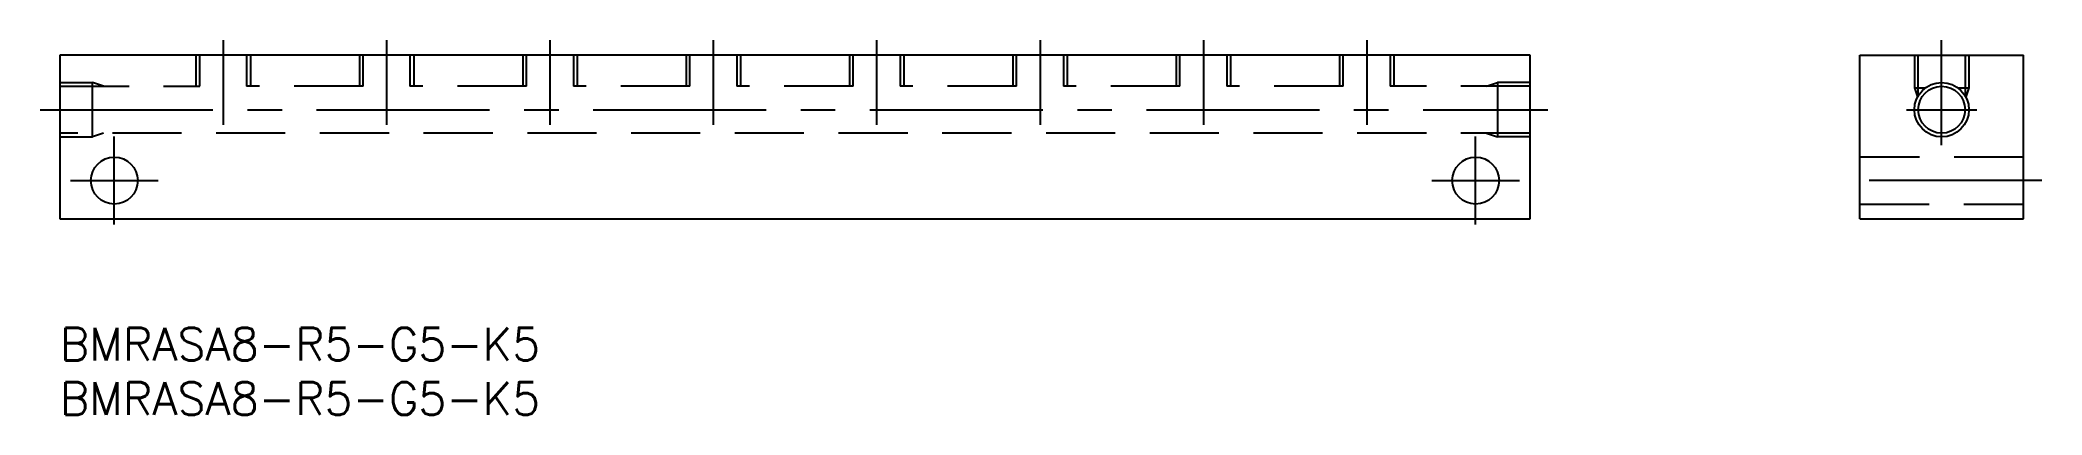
# Model space of a CAD drawing. Extents: x -2 to 182, y -8 to 26.
import ezdxf

# ---------------------------------------------------------------- set-up
doc = ezdxf.new("R2010")
doc.units = 0
doc.header["$LTSCALE"] = 0.5
doc.linetypes.add('CENTER', pattern=[50.8, 31.75, -6.35, 6.35, -6.35])
doc.linetypes.add('DASHED', pattern=[19.05, 12.7, -6.35])
for name, color, linetype in [('MSM_CENTER', 1, 'CENTER'), ('MSM_CONTINUOUS', 7, 'CONTINUOUS'), ('MSM_DASHED', 4, 'DASHED'), ('MSM_NARROW', 5, 'CONTINUOUS'), ('MSM_PART_NUMBER', 7, 'CONTINUOUS')]:
    doc.layers.add(name, color=color, linetype=linetype)
doc.styles.get("Standard").update_dxf_attribs({"font": 'txt.shx', "height": 2, "bigfont": 'bigfont.shx'})

# ---------------------------------------------------------------- blocks, each defined once
blk = doc.blocks.new('*U30')
at = {"layer": 'MSM_PART_NUMBER'}
blk.add_text('BMRASA8-R5-G5-K5', height=3, dxfattribs=at).set_placement((0, -3))
blk = doc.blocks.new('*U31')
at = {"layer": 'MSM_PART_NUMBER'}
blk.add_text('BMRASA8-R5-G5-K5', height=3, dxfattribs=at).set_placement((0, -8))

msp = doc.modelspace()

# ---------------------------------------------------------------- linework, layer by layer
at = {"layer": 'MSM_CENTER'}
for p, q in [((15, 26.39), (15, 18.61)), ((30, 26.39), (30, 18.61)), ((45, 26.39), (45, 18.61)), ((60, 26.39), (60, 18.61)), ((75, 26.39), (75, 18.61)), ((90, 26.39), (90, 18.61)), ((105, 26.39), (105, 18.61)), ((120, 26.39), (120, 18.61)), ((172.79, 16.76), (172.79, 26.39)), ((172.79, 16.76), (172.79, 26.01)), ((-1.82, 20), (136.62, 20)), ((169.56, 20), (176.03, 20)), ((170.48, 20), (175.1, 20)), ((5, 9.47), (5, 17.53)), ((130, 9.47), (130, 17.53)), ((0.97, 13.5), (9.03, 13.5)), ((125.97, 13.5), (134.03, 13.5)), ((182, 13.5), (163.48, 13.5))]:
    msp.add_line(p, q, dxfattribs=at)
at = {"layer": 'MSM_CONTINUOUS'}
for p, q in [((0, 25), (0, 10)), ((135, 25), (0, 25)), ((135, 10), (135, 25)), ((165.29, 10), (165.29, 25)), ((165.29, 25), (180.29, 25)), ((180.29, 10), (180.29, 25)), ((0, 10), (135, 10)), ((165.29, 10), (180.29, 10))]:
    msp.add_line(p, q, dxfattribs=at)
for centre in [(172.79, 20), (5, 13.5), (130, 13.5)]:
    msp.add_circle(centre, 2.15, dxfattribs=at)
at = {"layer": 'MSM_DASHED'}
for p, q in [((12.5, 25), (12.5, 22.15)), ((12.85, 22.15), (12.85, 25)), ((17.15, 25), (17.15, 22.15)), ((17.5, 25), (17.5, 22.15)), ((27.5, 25), (27.5, 22.15)), ((27.85, 22.15), (27.85, 25)), ((32.15, 25), (32.15, 22.15)), ((32.5, 25), (32.5, 22.15)), ((42.5, 25), (42.5, 22.15)), ((42.85, 22.15), (42.85, 25)), ((47.15, 25), (47.15, 22.15)), ((47.5, 25), (47.5, 22.15)), ((57.5, 25), (57.5, 22.15)), ((57.85, 22.15), (57.85, 25)), ((62.15, 25), (62.15, 22.15)), ((62.5, 25), (62.5, 22.15)), ((72.5, 25), (72.5, 22.15)), ((72.85, 22.15), (72.85, 25)), ((77.15, 25), (77.15, 22.15)), ((77.5, 25), (77.5, 22.15)), ((87.5, 25), (87.5, 22.15)), ((87.85, 22.15), (87.85, 25)), ((92.15, 25), (92.15, 22.15)), ((92.5, 25), (92.5, 22.15)), ((102.5, 25), (102.5, 22.15)), ((102.85, 22.15), (102.85, 25)), ((107.15, 25), (107.15, 22.15)), ((107.5, 25), (107.5, 22.15)), ((117.5, 25), (117.5, 22.15)), ((117.85, 22.15), (117.85, 25)), ((122.15, 25), (122.15, 22.15)), ((122.5, 25), (122.5, 22.15)), ((170.29, 25), (170.29, 22)), ((170.64, 21.28), (170.64, 25)), ((174.94, 25), (174.94, 21.28)), ((175.29, 25), (175.29, 22)), ((0, 22.5), (3, 22.5)), ((0, 22.15), (12.85, 22.15)), ((3, 17.5), (3, 22.5)), ((4, 22.15), (3, 22.5)), ((27.85, 22.15), (17.15, 22.15)), ((42.85, 22.15), (32.15, 22.15)), ((57.85, 22.15), (47.15, 22.15)), ((72.85, 22.15), (62.15, 22.15)), ((87.85, 22.15), (77.15, 22.15)), ((102.85, 22.15), (92.15, 22.15)), ((117.85, 22.15), (107.15, 22.15)), ((135, 22.15), (122.15, 22.15)), ((131, 22.15), (132, 22.5)), ((135, 22.5), (132, 22.5)), ((132, 22.5), (132, 17.5)), ((170.29, 22), (170.58, 21.17)), ((170.29, 22), (171.29, 22)), ((174.29, 22), (175.29, 22)), ((175.29, 22), (175, 21.17)), ((135, 17.85), (0, 17.85)), ((0, 17.5), (3, 17.5)), ((4, 17.85), (3, 17.5)), ((131, 17.85), (132, 17.5)), ((135, 17.5), (132, 17.5)), ((180.29, 15.65), (165.29, 15.65)), ((165.29, 11.35), (180.29, 11.35))]:
    msp.add_line(p, q, dxfattribs=at)
at = {"layer": 'MSM_NARROW'}
msp.add_circle((172.79, 20), 2.5, dxfattribs=at)

# ---------------------------------------------------------------- block references
at = {"layer": 'MSM_CONTINUOUS'}
for name in ['*U30', '*U31']:
    msp.add_blockref(name, (0, 0), dxfattribs=at)

doc.saveas('drawing.dxf')
